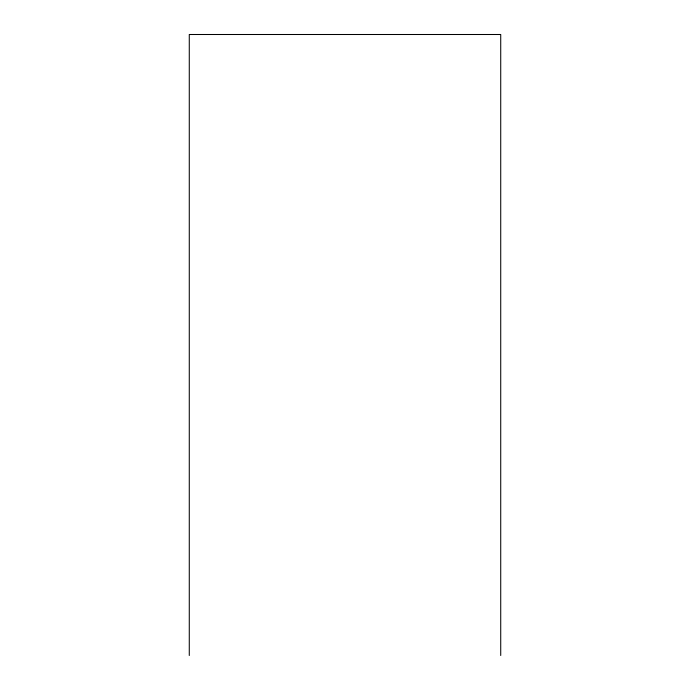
<?xml version="1.0" encoding="UTF-8"?>
<svg xmlns="http://www.w3.org/2000/svg" width="690" height="690" viewBox="0 0 690 690"><rect width="100%" height="100%" fill="white"/><g stroke="black" fill="none" stroke-linecap="round" stroke-linejoin="round"><path stroke-width="1.03" d="M500.724 655.5L500.724 34.5L189.276 34.5L189.276 655.5"/></g></svg>
